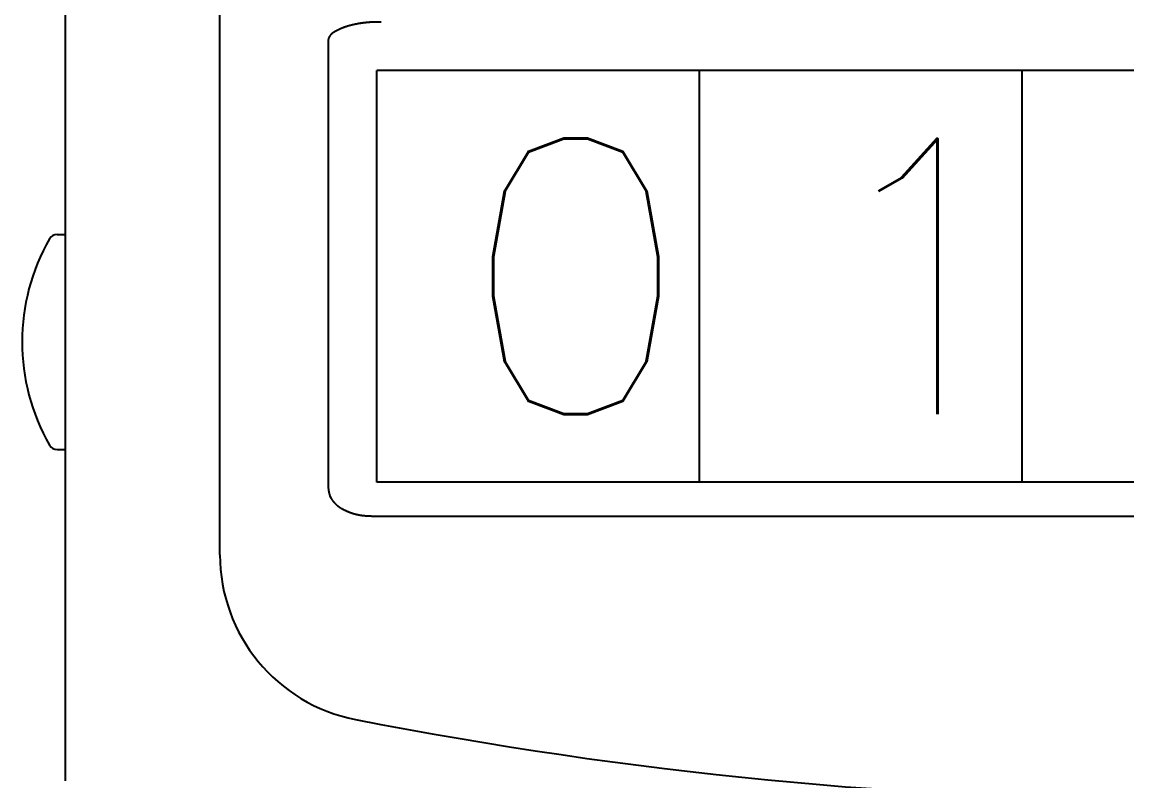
# Model space of a CAD drawing. Extents: x 79 to 369, y 158 to 363.
# Drawn here: x 104.51 to 130.2, y 330.08 to 347.72 of the extents above; entities that cross this region are included whole.
import ezdxf

# ---------------------------------------------------------------- set-up
doc = ezdxf.new("R2010")
doc.units = 0
doc.header["$MEASUREMENT"] = 0
doc.layers.get('0').update_dxf_attribs({"linetype": 'CONTINUOUS'})
doc.styles.get("Standard").update_dxf_attribs({"font": 'txt.shx', "bigfont": '@extfont2.shx'})

msp = doc.modelspace()

# ---------------------------------------------------------------- linework, layer by layer
at = {"color": 7, "linetype": 'Continuous'}
for p, q in [((109.112, 335.34), (109.112, 354.656)), ((105.512, 353.084), (105.512, 330.084)), ((150.262, 346.595), (112.762, 346.595)), ((105.326, 342.784), (105.512, 342.784)), ((105.326, 337.784), (105.512, 337.784))]:
    msp.add_line(p, q, dxfattribs=at)
at = {"linetype": 'Continuous'}
for p, q in [((111.63, 347.312), (111.63, 336.891)), ((112.762, 337.028), (112.762, 346.595)), ((120.262, 337.028), (120.262, 346.595)), ((127.762, 337.028), (127.762, 346.595)), ((150.262, 337.028), (112.762, 337.028)), ((112.854, 336.239), (150.17, 336.239))]:
    msp.add_line(p, q, dxfattribs=at)
for points in [[(112.349, 347.684, 0), (112.345, 347.683, 0), (112.342, 347.682, 0), (112.338, 347.681, 0), (112.334, 347.681, 0), (112.331, 347.68, 0), (112.327, 347.679, 0), (112.323, 347.678, 0), (112.319, 347.678, 0), (112.316, 347.677, 0), (112.312, 347.676, 0), (112.308, 347.675, 0), (112.304, 347.675, 0), (112.301, 347.674, 0), (112.297, 347.673, 0), (112.293, 347.672, 0), (112.289, 347.672, 0), (112.286, 347.671, 0), (112.282, 347.67, 0), (112.278, 347.669, 0), (112.275, 347.669, 0), (112.271, 347.668, 0), (112.267, 347.667, 0), (112.263, 347.666, 0), (112.26, 347.666, 0), (112.256, 347.665, 0), (112.252, 347.664, 0), (112.249, 347.663, 0), (112.245, 347.662, 0), (112.241, 347.662, 0), (112.237, 347.661, 0), (112.234, 347.66, 0), (112.23, 347.659, 0), (112.226, 347.658, 0), (112.223, 347.658, 0), (112.219, 347.657, 0), (112.215, 347.656, 0), (112.212, 347.655, 0), (112.208, 347.654, 0), (112.204, 347.653, 0), (112.2, 347.653, 0), (112.197, 347.652, 0), (112.193, 347.651, 0), (112.189, 347.65, 0), (112.186, 347.649, 0), (112.182, 347.648, 0), (112.178, 347.647, 0), (112.175, 347.647, 0), (112.171, 347.646, 0), (112.167, 347.645, 0), (112.164, 347.644, 0), (112.16, 347.643, 0), (112.156, 347.642, 0), (112.153, 347.641, 0), (112.149, 347.64, 0), (112.145, 347.639, 0), (112.142, 347.638, 0), (112.138, 347.638, 0), (112.134, 347.637, 0), (112.131, 347.636, 0), (112.127, 347.635, 0), (112.123, 347.634, 0), (112.12, 347.633, 0), (112.116, 347.632, 0), (112.113, 347.631, 0), (112.109, 347.63, 0), (112.105, 347.629, 0), (112.102, 347.628, 0), (112.098, 347.627, 0), (112.094, 347.626, 0), (112.091, 347.625, 0), (112.087, 347.624, 0), (112.084, 347.623, 0), (112.08, 347.621, 0), (112.076, 347.62, 0), (112.073, 347.619, 0), (112.069, 347.618, 0), (112.066, 347.617, 0), (112.062, 347.616, 0), (112.059, 347.615, 0), (112.055, 347.614, 0), (112.051, 347.613, 0), (112.048, 347.611, 0), (112.044, 347.61, 0), (112.041, 347.609, 0), (112.037, 347.608, 0), (112.034, 347.607, 0), (112.03, 347.606, 0), (112.027, 347.604, 0), (112.023, 347.603, 0), (112.019, 347.602, 0), (112.016, 347.601, 0), (112.012, 347.599, 0), (112.009, 347.598, 0), (112.005, 347.597, 0), (112.002, 347.596, 0), (111.998, 347.594, 0), (111.995, 347.593, 0), (111.991, 347.592, 0), (111.988, 347.59, 0), (111.984, 347.589, 0), (111.981, 347.588, 0), (111.977, 347.586, 0), (111.974, 347.585, 0), (111.97, 347.584, 0), (111.967, 347.582, 0), (111.963, 347.581, 0), (111.96, 347.58, 0), (111.956, 347.578, 0), (111.953, 347.577, 0), (111.949, 347.575, 0), (111.946, 347.574, 0), (111.942, 347.572, 0), (111.939, 347.571, 0), (111.936, 347.57, 0), (111.932, 347.568, 0), (111.929, 347.567, 0), (111.925, 347.565, 0), (111.922, 347.564, 0), (111.918, 347.562, 0), (111.915, 347.561, 0), (111.911, 347.559, 0), (111.908, 347.557, 0), (111.904, 347.556, 0), (111.901, 347.554, 0), (111.897, 347.553, 0), (111.894, 347.551, 0), (111.891, 347.55, 0), (111.887, 347.548, 0), (111.884, 347.546, 0), (111.88, 347.545, 0), (111.877, 347.543, 0), (111.873, 347.542, 0), (111.87, 347.54, 0), (111.866, 347.538, 0), (111.863, 347.537, 0), (111.859, 347.535, 0), (111.856, 347.533, 0), (111.853, 347.532, 0), (111.849, 347.53, 0), (111.846, 347.528, 0), (111.842, 347.527, 0), (111.839, 347.525, 0), (111.835, 347.523, 0), (111.832, 347.521, 0), (111.828, 347.52, 0), (111.825, 347.518, 0), (111.821, 347.516, 0), (111.818, 347.514, 0), (111.815, 347.513, 0), (111.811, 347.511, 0), (111.808, 347.509, 0), (111.804, 347.507, 0), (111.801, 347.505, 0), (111.797, 347.504, 0), (111.794, 347.502, 0), (111.79, 347.5, 0), (111.787, 347.498, 0), (111.784, 347.496, 0), (111.78, 347.494, 0), (111.777, 347.492, 0), (111.773, 347.49, 0), (111.77, 347.488, 0), (111.767, 347.486, 0), (111.763, 347.484, 0), (111.76, 347.482, 0), (111.757, 347.48, 0), (111.754, 347.478, 0), (111.75, 347.476, 0), (111.747, 347.474, 0), (111.744, 347.472, 0), (111.741, 347.47, 0), (111.738, 347.468, 0), (111.735, 347.465, 0), (111.731, 347.463, 0), (111.728, 347.461, 0), (111.725, 347.458, 0), (111.722, 347.456, 0), (111.719, 347.454, 0), (111.717, 347.451, 0), (111.714, 347.449, 0), (111.711, 347.446, 0), (111.708, 347.444, 0), (111.705, 347.441, 0), (111.703, 347.439, 0), (111.7, 347.436, 0), (111.697, 347.434, 0), (111.695, 347.431, 0), (111.692, 347.428, 0), (111.69, 347.425, 0), (111.687, 347.423, 0), (111.685, 347.42, 0), (111.683, 347.417, 0), (111.68, 347.414, 0), (111.678, 347.411, 0), (111.676, 347.408, 0), (111.674, 347.405, 0), (111.672, 347.402, 0), (111.67, 347.399, 0), (111.668, 347.396, 0), (111.666, 347.393, 0), (111.664, 347.389, 0), (111.662, 347.386, 0), (111.661, 347.383, 0), (111.659, 347.379, 0), (111.657, 347.376, 0), (111.655, 347.373, 0), (111.654, 347.369, 0), (111.652, 347.366, 0), (111.651, 347.362, 0), (111.649, 347.359, 0), (111.647, 347.355, 0), (111.646, 347.352, 0), (111.644, 347.348, 0), (111.643, 347.345, 0), (111.642, 347.341, 0), (111.64, 347.338, 0), (111.639, 347.334, 0), (111.637, 347.331, 0), (111.636, 347.327, 0), (111.635, 347.323, 0), (111.633, 347.32, 0), (111.632, 347.316, 0), (111.63, 347.312, 0)], [(112.702, 347.716, 0), (112.7, 347.716, 0), (112.699, 347.716, 0), (112.697, 347.716, 0), (112.696, 347.716, 0), (112.695, 347.716, 0), (112.693, 347.716, 0), (112.692, 347.716, 0), (112.691, 347.716, 0), (112.689, 347.716, 0), (112.688, 347.716, 0), (112.686, 347.716, 0), (112.685, 347.716, 0), (112.684, 347.716, 0), (112.682, 347.716, 0), (112.681, 347.715, 0), (112.679, 347.715, 0), (112.678, 347.715, 0), (112.677, 347.715, 0), (112.675, 347.715, 0), (112.674, 347.715, 0), (112.672, 347.715, 0), (112.671, 347.715, 0), (112.67, 347.715, 0), (112.668, 347.715, 0), (112.667, 347.715, 0), (112.666, 347.715, 0), (112.664, 347.715, 0), (112.663, 347.715, 0), (112.661, 347.715, 0), (112.66, 347.715, 0), (112.659, 347.715, 0), (112.657, 347.715, 0), (112.656, 347.715, 0), (112.654, 347.715, 0), (112.653, 347.715, 0), (112.652, 347.715, 0), (112.65, 347.715, 0), (112.649, 347.714, 0), (112.647, 347.714, 0), (112.646, 347.714, 0), (112.645, 347.714, 0), (112.643, 347.714, 0), (112.642, 347.714, 0), (112.641, 347.714, 0), (112.639, 347.714, 0), (112.638, 347.714, 0), (112.636, 347.714, 0), (112.635, 347.714, 0), (112.634, 347.714, 0), (112.632, 347.714, 0), (112.631, 347.714, 0), (112.629, 347.714, 0), (112.628, 347.714, 0), (112.627, 347.714, 0), (112.625, 347.713, 0), (112.624, 347.713, 0), (112.622, 347.713, 0), (112.621, 347.713, 0), (112.62, 347.713, 0), (112.618, 347.713, 0), (112.617, 347.713, 0), (112.616, 347.713, 0), (112.614, 347.713, 0), (112.613, 347.713, 0), (112.611, 347.713, 0), (112.61, 347.713, 0), (112.609, 347.713, 0), (112.607, 347.713, 0), (112.606, 347.712, 0), (112.604, 347.712, 0), (112.603, 347.712, 0), (112.602, 347.712, 0), (112.6, 347.712, 0), (112.599, 347.712, 0), (112.598, 347.712, 0), (112.596, 347.712, 0), (112.595, 347.712, 0), (112.593, 347.712, 0), (112.592, 347.712, 0), (112.591, 347.712, 0), (112.589, 347.711, 0), (112.588, 347.711, 0), (112.586, 347.711, 0), (112.585, 347.711, 0), (112.584, 347.711, 0), (112.582, 347.711, 0), (112.581, 347.711, 0), (112.579, 347.711, 0), (112.578, 347.711, 0), (112.577, 347.711, 0), (112.575, 347.711, 0), (112.574, 347.71, 0), (112.573, 347.71, 0), (112.571, 347.71, 0), (112.57, 347.71, 0), (112.568, 347.71, 0), (112.567, 347.71, 0), (112.566, 347.71, 0), (112.564, 347.71, 0), (112.563, 347.71, 0), (112.561, 347.71, 0), (112.56, 347.709, 0), (112.559, 347.709, 0), (112.557, 347.709, 0), (112.556, 347.709, 0), (112.555, 347.709, 0), (112.553, 347.709, 0), (112.552, 347.709, 0), (112.55, 347.709, 0), (112.549, 347.709, 0), (112.548, 347.708, 0), (112.546, 347.708, 0), (112.545, 347.708, 0), (112.543, 347.708, 0), (112.542, 347.708, 0), (112.541, 347.708, 0), (112.539, 347.708, 0), (112.538, 347.708, 0), (112.537, 347.707, 0), (112.535, 347.707, 0), (112.534, 347.707, 0), (112.532, 347.707, 0), (112.531, 347.707, 0), (112.53, 347.707, 0), (112.528, 347.707, 0), (112.527, 347.707, 0), (112.525, 347.706, 0), (112.524, 347.706, 0), (112.523, 347.706, 0), (112.521, 347.706, 0), (112.52, 347.706, 0), (112.519, 347.706, 0), (112.517, 347.706, 0), (112.516, 347.706, 0), (112.514, 347.705, 0), (112.513, 347.705, 0), (112.512, 347.705, 0), (112.51, 347.705, 0), (112.509, 347.705, 0), (112.508, 347.705, 0), (112.506, 347.705, 0), (112.505, 347.705, 0), (112.503, 347.704, 0), (112.502, 347.704, 0), (112.501, 347.704, 0), (112.499, 347.704, 0), (112.498, 347.704, 0), (112.496, 347.704, 0), (112.495, 347.704, 0), (112.494, 347.703, 0), (112.492, 347.703, 0), (112.491, 347.703, 0), (112.49, 347.703, 0), (112.488, 347.703, 0), (112.487, 347.703, 0), (112.485, 347.703, 0), (112.484, 347.702, 0), (112.483, 347.702, 0), (112.481, 347.702, 0), (112.48, 347.702, 0), (112.478, 347.702, 0), (112.477, 347.702, 0), (112.476, 347.701, 0), (112.474, 347.701, 0), (112.473, 347.701, 0), (112.472, 347.701, 0), (112.47, 347.701, 0), (112.469, 347.701, 0), (112.467, 347.701, 0), (112.466, 347.7, 0), (112.465, 347.7, 0), (112.463, 347.7, 0), (112.462, 347.7, 0), (112.461, 347.7, 0), (112.459, 347.7, 0), (112.458, 347.699, 0), (112.456, 347.699, 0), (112.455, 347.699, 0), (112.454, 347.699, 0), (112.452, 347.699, 0), (112.451, 347.699, 0), (112.45, 347.698, 0), (112.448, 347.698, 0), (112.447, 347.698, 0), (112.445, 347.698, 0), (112.444, 347.698, 0), (112.443, 347.698, 0), (112.441, 347.697, 0), (112.44, 347.697, 0), (112.438, 347.697, 0), (112.437, 347.697, 0), (112.436, 347.697, 0), (112.434, 347.696, 0), (112.433, 347.696, 0), (112.432, 347.696, 0), (112.43, 347.696, 0), (112.429, 347.696, 0), (112.427, 347.696, 0), (112.426, 347.695, 0), (112.425, 347.695, 0), (112.423, 347.695, 0), (112.422, 347.695, 0), (112.421, 347.695, 0), (112.419, 347.694, 0), (112.418, 347.694, 0), (112.416, 347.694, 0), (112.415, 347.694, 0), (112.414, 347.694, 0), (112.412, 347.693, 0), (112.411, 347.693, 0), (112.41, 347.693, 0), (112.408, 347.693, 0), (112.407, 347.693, 0), (112.405, 347.692, 0), (112.404, 347.692, 0), (112.403, 347.692, 0), (112.401, 347.692, 0), (112.4, 347.692, 0), (112.399, 347.691, 0), (112.397, 347.691, 0), (112.396, 347.691, 0), (112.394, 347.691, 0), (112.393, 347.691, 0), (112.392, 347.69, 0), (112.39, 347.69, 0), (112.389, 347.69, 0), (112.388, 347.69, 0), (112.386, 347.69, 0), (112.385, 347.689, 0), (112.383, 347.689, 0), (112.382, 347.689, 0), (112.381, 347.689, 0), (112.379, 347.688, 0), (112.378, 347.688, 0), (112.377, 347.688, 0), (112.375, 347.688, 0), (112.374, 347.688, 0), (112.372, 347.687, 0), (112.371, 347.687, 0), (112.37, 347.687, 0), (112.368, 347.687, 0), (112.367, 347.686, 0), (112.366, 347.686, 0), (112.364, 347.686, 0), (112.363, 347.686, 0), (112.362, 347.686, 0), (112.36, 347.685, 0), (112.359, 347.685, 0), (112.357, 347.685, 0), (112.356, 347.685, 0), (112.355, 347.685, 0), (112.353, 347.684, 0), (112.352, 347.684, 0), (112.351, 347.684, 0), (112.349, 347.684, 0)], [(112.864, 347.717, 0), (112.863, 347.717, 0), (112.862, 347.717, 0), (112.861, 347.717, 0), (112.86, 347.717, 0), (112.859, 347.717, 0), (112.859, 347.717, 0), (112.858, 347.717, 0), (112.857, 347.717, 0), (112.856, 347.717, 0), (112.855, 347.717, 0), (112.854, 347.717, 0), (112.854, 347.717, 0), (112.853, 347.717, 0), (112.852, 347.717, 0), (112.851, 347.717, 0), (112.85, 347.717, 0), (112.849, 347.717, 0), (112.848, 347.717, 0), (112.848, 347.717, 0), (112.847, 347.717, 0), (112.846, 347.717, 0), (112.845, 347.717, 0), (112.844, 347.717, 0), (112.843, 347.717, 0), (112.843, 347.717, 0), (112.842, 347.717, 0), (112.841, 347.717, 0), (112.84, 347.717, 0), (112.839, 347.717, 0), (112.838, 347.717, 0), (112.837, 347.717, 0), (112.837, 347.717, 0), (112.836, 347.717, 0), (112.835, 347.717, 0), (112.834, 347.717, 0), (112.833, 347.717, 0), (112.832, 347.717, 0), (112.831, 347.717, 0), (112.831, 347.717, 0), (112.83, 347.717, 0), (112.829, 347.717, 0), (112.828, 347.717, 0), (112.827, 347.717, 0), (112.826, 347.717, 0), (112.826, 347.717, 0), (112.825, 347.717, 0), (112.824, 347.717, 0), (112.823, 347.717, 0), (112.822, 347.717, 0), (112.821, 347.717, 0), (112.82, 347.717, 0), (112.82, 347.717, 0), (112.819, 347.717, 0), (112.818, 347.717, 0), (112.817, 347.717, 0), (112.816, 347.717, 0), (112.815, 347.717, 0), (112.815, 347.717, 0), (112.814, 347.717, 0), (112.813, 347.717, 0), (112.812, 347.717, 0), (112.811, 347.717, 0), (112.81, 347.717, 0), (112.809, 347.717, 0), (112.809, 347.717, 0), (112.808, 347.717, 0), (112.807, 347.717, 0), (112.806, 347.717, 0), (112.805, 347.717, 0), (112.804, 347.717, 0), (112.803, 347.717, 0), (112.803, 347.717, 0), (112.802, 347.717, 0), (112.801, 347.717, 0), (112.8, 347.717, 0), (112.799, 347.717, 0), (112.798, 347.717, 0), (112.798, 347.717, 0), (112.797, 347.717, 0), (112.796, 347.717, 0), (112.795, 347.717, 0), (112.794, 347.717, 0), (112.793, 347.717, 0), (112.792, 347.717, 0), (112.792, 347.717, 0), (112.791, 347.717, 0), (112.79, 347.717, 0), (112.789, 347.717, 0), (112.788, 347.717, 0), (112.787, 347.717, 0), (112.786, 347.717, 0), (112.786, 347.717, 0), (112.785, 347.717, 0), (112.784, 347.717, 0), (112.783, 347.717, 0), (112.782, 347.717, 0), (112.781, 347.717, 0), (112.781, 347.717, 0), (112.78, 347.717, 0), (112.779, 347.717, 0), (112.778, 347.717, 0), (112.777, 347.717, 0), (112.776, 347.717, 0), (112.775, 347.717, 0), (112.775, 347.717, 0), (112.774, 347.717, 0), (112.773, 347.717, 0), (112.772, 347.717, 0), (112.771, 347.717, 0), (112.77, 347.717, 0), (112.77, 347.717, 0), (112.769, 347.717, 0), (112.768, 347.717, 0), (112.767, 347.717, 0), (112.766, 347.717, 0), (112.765, 347.717, 0), (112.764, 347.717, 0), (112.764, 347.717, 0), (112.763, 347.717, 0), (112.762, 347.717, 0), (112.761, 347.717, 0), (112.76, 347.717, 0), (112.759, 347.717, 0), (112.758, 347.717, 0), (112.758, 347.717, 0), (112.757, 347.717, 0), (112.756, 347.717, 0), (112.755, 347.717, 0), (112.754, 347.717, 0), (112.753, 347.717, 0), (112.753, 347.717, 0), (112.752, 347.717, 0), (112.751, 347.717, 0), (112.75, 347.717, 0), (112.749, 347.717, 0), (112.748, 347.717, 0), (112.747, 347.717, 0), (112.747, 347.717, 0), (112.746, 347.717, 0), (112.745, 347.717, 0), (112.744, 347.717, 0), (112.743, 347.717, 0), (112.742, 347.717, 0), (112.742, 347.717, 0), (112.741, 347.717, 0), (112.74, 347.717, 0), (112.739, 347.717, 0), (112.738, 347.717, 0), (112.737, 347.717, 0), (112.736, 347.717, 0), (112.736, 347.717, 0), (112.735, 347.717, 0), (112.734, 347.717, 0), (112.733, 347.717, 0), (112.732, 347.716, 0), (112.731, 347.716, 0), (112.73, 347.716, 0), (112.73, 347.716, 0), (112.729, 347.716, 0), (112.728, 347.716, 0), (112.727, 347.716, 0), (112.726, 347.716, 0), (112.725, 347.716, 0), (112.725, 347.716, 0), (112.724, 347.716, 0), (112.723, 347.716, 0), (112.722, 347.716, 0), (112.721, 347.716, 0), (112.72, 347.716, 0), (112.719, 347.716, 0), (112.719, 347.716, 0), (112.718, 347.716, 0), (112.717, 347.716, 0), (112.716, 347.716, 0), (112.715, 347.716, 0), (112.714, 347.716, 0), (112.714, 347.716, 0), (112.713, 347.716, 0), (112.712, 347.716, 0), (112.711, 347.716, 0), (112.71, 347.716, 0), (112.709, 347.716, 0), (112.708, 347.716, 0), (112.708, 347.716, 0), (112.707, 347.716, 0), (112.706, 347.716, 0), (112.705, 347.716, 0), (112.704, 347.716, 0), (112.703, 347.716, 0), (112.702, 347.716, 0), (112.702, 347.716, 0)], [(111.63, 336.891, 0), (111.631, 336.888, 0), (111.631, 336.884, 0), (111.632, 336.881, 0), (111.632, 336.877, 0), (111.633, 336.873, 0), (111.633, 336.87, 0), (111.634, 336.866, 0), (111.634, 336.863, 0), (111.634, 336.859, 0), (111.635, 336.855, 0), (111.635, 336.852, 0), (111.636, 336.848, 0), (111.636, 336.845, 0), (111.637, 336.841, 0), (111.637, 336.837, 0), (111.638, 336.834, 0), (111.638, 336.83, 0), (111.639, 336.827, 0), (111.639, 336.823, 0), (111.64, 336.82, 0), (111.641, 336.816, 0), (111.641, 336.813, 0), (111.642, 336.809, 0), (111.642, 336.805, 0), (111.643, 336.802, 0), (111.644, 336.798, 0), (111.644, 336.795, 0), (111.645, 336.791, 0), (111.646, 336.788, 0), (111.646, 336.784, 0), (111.647, 336.781, 0), (111.648, 336.777, 0), (111.649, 336.774, 0), (111.649, 336.77, 0), (111.65, 336.767, 0), (111.651, 336.763, 0), (111.652, 336.76, 0), (111.653, 336.756, 0), (111.654, 336.753, 0), (111.655, 336.75, 0), (111.656, 336.746, 0), (111.656, 336.743, 0), (111.657, 336.739, 0), (111.659, 336.736, 0), (111.66, 336.732, 0), (111.661, 336.729, 0), (111.662, 336.726, 0), (111.663, 336.722, 0), (111.664, 336.719, 0), (111.665, 336.716, 0), (111.666, 336.712, 0), (111.668, 336.709, 0), (111.669, 336.706, 0), (111.67, 336.702, 0), (111.672, 336.699, 0), (111.673, 336.696, 0), (111.675, 336.693, 0), (111.676, 336.689, 0), (111.677, 336.686, 0), (111.679, 336.683, 0), (111.68, 336.68, 0), (111.682, 336.676, 0), (111.684, 336.673, 0), (111.685, 336.67, 0), (111.687, 336.667, 0), (111.689, 336.664, 0), (111.69, 336.661, 0), (111.692, 336.657, 0), (111.694, 336.654, 0), (111.696, 336.651, 0), (111.697, 336.648, 0), (111.699, 336.645, 0), (111.701, 336.642, 0), (111.703, 336.639, 0), (111.705, 336.636, 0), (111.707, 336.633, 0), (111.709, 336.63, 0), (111.711, 336.627, 0), (111.713, 336.624, 0), (111.715, 336.621, 0), (111.717, 336.618, 0), (111.719, 336.615, 0), (111.721, 336.612, 0), (111.723, 336.609, 0), (111.725, 336.606, 0), (111.727, 336.603, 0), (111.73, 336.6, 0), (111.732, 336.597, 0), (111.734, 336.595, 0), (111.736, 336.592, 0), (111.739, 336.589, 0), (111.741, 336.586, 0), (111.743, 336.583, 0), (111.745, 336.58, 0), (111.748, 336.578, 0), (111.75, 336.575, 0), (111.752, 336.572, 0), (111.755, 336.569, 0), (111.757, 336.567, 0), (111.76, 336.564, 0), (111.762, 336.561, 0), (111.764, 336.558, 0), (111.767, 336.556, 0), (111.769, 336.553, 0), (111.772, 336.55, 0), (111.774, 336.548, 0), (111.777, 336.545, 0), (111.779, 336.542, 0), (111.782, 336.54, 0), (111.784, 336.537, 0), (111.787, 336.535, 0), (111.789, 336.532, 0), (111.792, 336.53, 0), (111.795, 336.527, 0), (111.797, 336.524, 0), (111.8, 336.522, 0), (111.802, 336.519, 0), (111.805, 336.517, 0), (111.808, 336.514, 0), (111.81, 336.512, 0), (111.813, 336.51, 0), (111.816, 336.507, 0), (111.818, 336.505, 0), (111.821, 336.502, 0), (111.824, 336.5, 0), (111.826, 336.498, 0), (111.829, 336.495, 0), (111.832, 336.493, 0), (111.834, 336.491, 0), (111.837, 336.488, 0), (111.84, 336.486, 0), (111.843, 336.484, 0), (111.846, 336.481, 0), (111.848, 336.479, 0), (111.851, 336.477, 0), (111.854, 336.475, 0), (111.857, 336.472, 0), (111.86, 336.47, 0), (111.862, 336.468, 0), (111.865, 336.466, 0), (111.868, 336.464, 0), (111.871, 336.461, 0), (111.874, 336.459, 0), (111.877, 336.457, 0), (111.88, 336.455, 0), (111.883, 336.453, 0), (111.885, 336.451, 0), (111.888, 336.449, 0), (111.891, 336.447, 0), (111.894, 336.445, 0), (111.897, 336.443, 0), (111.9, 336.441, 0), (111.903, 336.439, 0), (111.906, 336.437, 0), (111.909, 336.435, 0), (111.912, 336.433, 0), (111.915, 336.431, 0), (111.918, 336.429, 0), (111.921, 336.427, 0), (111.924, 336.425, 0), (111.927, 336.423, 0), (111.93, 336.421, 0), (111.933, 336.419, 0), (111.936, 336.418, 0), (111.939, 336.416, 0), (111.942, 336.414, 0), (111.946, 336.412, 0), (111.949, 336.41, 0), (111.952, 336.409, 0), (111.955, 336.407, 0), (111.958, 336.405, 0), (111.961, 336.403, 0), (111.964, 336.402, 0), (111.967, 336.4, 0), (111.971, 336.398, 0), (111.974, 336.397, 0), (111.977, 336.395, 0), (111.98, 336.393, 0), (111.983, 336.392, 0), (111.986, 336.39, 0), (111.99, 336.388, 0), (111.993, 336.387, 0), (111.996, 336.385, 0), (111.999, 336.383, 0), (112.002, 336.382, 0), (112.006, 336.38, 0), (112.009, 336.379, 0), (112.012, 336.377, 0), (112.015, 336.376, 0), (112.018, 336.374, 0), (112.022, 336.373, 0), (112.025, 336.371, 0), (112.028, 336.37, 0), (112.031, 336.368, 0), (112.035, 336.367, 0), (112.038, 336.365, 0), (112.041, 336.364, 0), (112.045, 336.362, 0), (112.048, 336.361, 0), (112.051, 336.359, 0), (112.054, 336.358, 0), (112.058, 336.356, 0), (112.061, 336.355, 0), (112.064, 336.353, 0), (112.067, 336.352, 0), (112.071, 336.351, 0), (112.074, 336.349, 0), (112.077, 336.348, 0), (112.081, 336.346, 0), (112.084, 336.345, 0), (112.087, 336.344, 0), (112.091, 336.342, 0), (112.094, 336.341, 0), (112.097, 336.339, 0), (112.101, 336.338, 0), (112.104, 336.337, 0), (112.107, 336.335, 0), (112.11, 336.334, 0), (112.114, 336.332, 0), (112.117, 336.331, 0), (112.12, 336.33, 0), (112.124, 336.328, 0), (112.127, 336.327, 0)], [(112.127, 336.327, 0), (112.13, 336.326, 0), (112.133, 336.325, 0), (112.136, 336.324, 0), (112.139, 336.323, 0), (112.141, 336.322, 0), (112.144, 336.321, 0), (112.147, 336.32, 0), (112.15, 336.319, 0), (112.153, 336.318, 0), (112.156, 336.317, 0), (112.159, 336.316, 0), (112.162, 336.315, 0), (112.165, 336.314, 0), (112.167, 336.313, 0), (112.17, 336.312, 0), (112.173, 336.311, 0), (112.176, 336.31, 0), (112.179, 336.309, 0), (112.182, 336.308, 0), (112.185, 336.307, 0), (112.188, 336.306, 0), (112.191, 336.305, 0), (112.194, 336.304, 0), (112.197, 336.303, 0), (112.2, 336.302, 0), (112.202, 336.302, 0), (112.205, 336.301, 0), (112.208, 336.3, 0), (112.211, 336.299, 0), (112.214, 336.298, 0), (112.217, 336.297, 0), (112.22, 336.296, 0), (112.223, 336.295, 0), (112.226, 336.295, 0), (112.229, 336.294, 0), (112.232, 336.293, 0), (112.235, 336.292, 0), (112.238, 336.291, 0), (112.241, 336.29, 0), (112.244, 336.29, 0), (112.247, 336.289, 0), (112.25, 336.288, 0), (112.253, 336.287, 0), (112.256, 336.287, 0), (112.259, 336.286, 0), (112.261, 336.285, 0), (112.264, 336.284, 0), (112.267, 336.283, 0), (112.27, 336.283, 0), (112.273, 336.282, 0), (112.276, 336.281, 0), (112.279, 336.281, 0), (112.282, 336.28, 0), (112.285, 336.279, 0), (112.288, 336.278, 0), (112.291, 336.278, 0), (112.294, 336.277, 0), (112.297, 336.276, 0), (112.3, 336.276, 0), (112.303, 336.275, 0), (112.306, 336.274, 0), (112.309, 336.274, 0), (112.312, 336.273, 0), (112.315, 336.272, 0), (112.318, 336.272, 0), (112.321, 336.271, 0), (112.324, 336.271, 0), (112.327, 336.27, 0), (112.33, 336.269, 0), (112.333, 336.269, 0), (112.336, 336.268, 0), (112.339, 336.268, 0), (112.342, 336.267, 0), (112.345, 336.266, 0), (112.348, 336.266, 0), (112.351, 336.265, 0), (112.354, 336.265, 0), (112.357, 336.264, 0), (112.36, 336.264, 0), (112.363, 336.263, 0), (112.366, 336.263, 0), (112.369, 336.262, 0), (112.372, 336.262, 0), (112.375, 336.261, 0), (112.378, 336.261, 0), (112.381, 336.26, 0), (112.385, 336.26, 0), (112.388, 336.259, 0), (112.391, 336.259, 0), (112.394, 336.258, 0), (112.397, 336.258, 0), (112.4, 336.257, 0), (112.403, 336.257, 0), (112.406, 336.256, 0), (112.409, 336.256, 0), (112.412, 336.256, 0), (112.415, 336.255, 0), (112.418, 336.255, 0), (112.421, 336.254, 0), (112.424, 336.254, 0), (112.427, 336.254, 0), (112.43, 336.253, 0), (112.433, 336.253, 0), (112.436, 336.252, 0), (112.439, 336.252, 0), (112.442, 336.252, 0), (112.445, 336.251, 0), (112.448, 336.251, 0), (112.451, 336.251, 0), (112.454, 336.25, 0), (112.457, 336.25, 0), (112.46, 336.25, 0), (112.463, 336.249, 0), (112.466, 336.249, 0), (112.47, 336.249, 0), (112.473, 336.249, 0), (112.476, 336.248, 0), (112.479, 336.248, 0), (112.482, 336.248, 0), (112.485, 336.247, 0), (112.488, 336.247, 0), (112.491, 336.247, 0), (112.494, 336.247, 0), (112.497, 336.246, 0), (112.5, 336.246, 0), (112.503, 336.246, 0), (112.506, 336.246, 0), (112.509, 336.245, 0), (112.512, 336.245, 0), (112.515, 336.245, 0), (112.518, 336.245, 0), (112.521, 336.245, 0), (112.524, 336.244, 0), (112.527, 336.244, 0), (112.53, 336.244, 0), (112.534, 336.244, 0), (112.537, 336.244, 0), (112.54, 336.243, 0), (112.543, 336.243, 0), (112.546, 336.243, 0), (112.549, 336.243, 0), (112.552, 336.243, 0), (112.555, 336.243, 0), (112.558, 336.242, 0), (112.561, 336.242, 0), (112.564, 336.242, 0), (112.567, 336.242, 0), (112.57, 336.242, 0), (112.573, 336.242, 0), (112.576, 336.242, 0), (112.579, 336.241, 0), (112.582, 336.241, 0), (112.585, 336.241, 0), (112.589, 336.241, 0), (112.592, 336.241, 0), (112.595, 336.241, 0), (112.598, 336.241, 0), (112.601, 336.241, 0), (112.604, 336.24, 0), (112.607, 336.24, 0), (112.61, 336.24, 0), (112.613, 336.24, 0), (112.616, 336.24, 0), (112.619, 336.24, 0), (112.622, 336.24, 0), (112.625, 336.24, 0), (112.628, 336.24, 0), (112.631, 336.24, 0), (112.634, 336.239, 0), (112.638, 336.239, 0), (112.641, 336.239, 0), (112.644, 336.239, 0), (112.647, 336.239, 0), (112.65, 336.239, 0), (112.653, 336.239, 0), (112.656, 336.239, 0), (112.659, 336.239, 0), (112.662, 336.239, 0), (112.665, 336.239, 0), (112.668, 336.239, 0), (112.671, 336.238, 0), (112.674, 336.238, 0), (112.677, 336.238, 0), (112.68, 336.238, 0), (112.683, 336.238, 0), (112.687, 336.238, 0), (112.69, 336.238, 0), (112.693, 336.238, 0), (112.696, 336.238, 0), (112.699, 336.238, 0), (112.702, 336.238, 0)], [(112.702, 336.238, 0), (112.703, 336.238, 0), (112.704, 336.238, 0), (112.705, 336.238, 0), (112.706, 336.238, 0), (112.707, 336.238, 0), (112.708, 336.238, 0), (112.709, 336.238, 0), (112.709, 336.238, 0), (112.71, 336.238, 0), (112.711, 336.238, 0), (112.712, 336.238, 0), (112.713, 336.238, 0), (112.714, 336.238, 0), (112.715, 336.238, 0), (112.716, 336.238, 0), (112.717, 336.238, 0), (112.718, 336.238, 0), (112.719, 336.238, 0), (112.72, 336.238, 0), (112.721, 336.238, 0), (112.722, 336.238, 0), (112.723, 336.238, 0), (112.724, 336.238, 0), (112.725, 336.238, 0), (112.726, 336.238, 0), (112.727, 336.238, 0), (112.728, 336.238, 0), (112.729, 336.238, 0), (112.73, 336.238, 0), (112.73, 336.238, 0), (112.731, 336.238, 0), (112.732, 336.238, 0), (112.733, 336.238, 0), (112.734, 336.238, 0), (112.735, 336.238, 0), (112.736, 336.238, 0), (112.737, 336.238, 0), (112.738, 336.238, 0), (112.739, 336.238, 0), (112.74, 336.238, 0), (112.741, 336.238, 0), (112.742, 336.238, 0), (112.743, 336.238, 0), (112.744, 336.238, 0), (112.745, 336.239, 0), (112.746, 336.239, 0), (112.747, 336.239, 0), (112.748, 336.239, 0), (112.749, 336.239, 0), (112.75, 336.239, 0), (112.751, 336.239, 0), (112.751, 336.239, 0), (112.752, 336.239, 0), (112.753, 336.239, 0), (112.754, 336.239, 0), (112.755, 336.239, 0), (112.756, 336.239, 0), (112.757, 336.239, 0), (112.758, 336.239, 0), (112.759, 336.239, 0), (112.76, 336.239, 0), (112.761, 336.239, 0), (112.762, 336.239, 0), (112.763, 336.239, 0), (112.764, 336.239, 0), (112.765, 336.239, 0), (112.766, 336.239, 0), (112.767, 336.239, 0), (112.768, 336.239, 0), (112.769, 336.239, 0), (112.77, 336.239, 0), (112.771, 336.239, 0), (112.772, 336.239, 0), (112.772, 336.239, 0), (112.773, 336.239, 0), (112.774, 336.239, 0), (112.775, 336.239, 0), (112.776, 336.239, 0), (112.777, 336.239, 0), (112.778, 336.239, 0), (112.779, 336.239, 0), (112.78, 336.239, 0), (112.781, 336.239, 0), (112.782, 336.239, 0), (112.783, 336.239, 0), (112.784, 336.239, 0), (112.785, 336.239, 0), (112.786, 336.239, 0), (112.787, 336.239, 0), (112.788, 336.239, 0), (112.789, 336.239, 0), (112.79, 336.239, 0), (112.791, 336.239, 0), (112.792, 336.239, 0), (112.793, 336.239, 0), (112.793, 336.239, 0), (112.794, 336.239, 0), (112.795, 336.239, 0), (112.796, 336.239, 0), (112.797, 336.239, 0), (112.798, 336.239, 0), (112.799, 336.239, 0), (112.8, 336.239, 0), (112.801, 336.239, 0), (112.802, 336.239, 0), (112.803, 336.239, 0), (112.804, 336.239, 0), (112.805, 336.239, 0), (112.806, 336.239, 0), (112.807, 336.239, 0), (112.808, 336.239, 0), (112.809, 336.239, 0), (112.81, 336.239, 0), (112.811, 336.239, 0), (112.812, 336.239, 0), (112.813, 336.239, 0), (112.814, 336.239, 0), (112.814, 336.239, 0), (112.815, 336.239, 0), (112.816, 336.239, 0), (112.817, 336.239, 0), (112.818, 336.239, 0), (112.819, 336.239, 0), (112.82, 336.239, 0), (112.821, 336.239, 0), (112.822, 336.239, 0), (112.823, 336.239, 0), (112.824, 336.239, 0), (112.825, 336.239, 0), (112.826, 336.239, 0), (112.827, 336.239, 0), (112.828, 336.239, 0), (112.829, 336.239, 0), (112.83, 336.239, 0), (112.831, 336.239, 0), (112.832, 336.239, 0), (112.833, 336.239, 0), (112.834, 336.239, 0), (112.835, 336.239, 0), (112.835, 336.239, 0), (112.836, 336.239, 0), (112.837, 336.239, 0), (112.838, 336.239, 0), (112.839, 336.239, 0), (112.84, 336.239, 0), (112.841, 336.239, 0), (112.842, 336.239, 0), (112.843, 336.239, 0), (112.844, 336.239, 0), (112.845, 336.239, 0), (112.846, 336.239, 0), (112.847, 336.239, 0), (112.848, 336.239, 0), (112.849, 336.239, 0), (112.85, 336.239, 0), (112.851, 336.239, 0), (112.852, 336.239, 0), (112.853, 336.239, 0), (112.854, 336.239, 0)]]:
    msp.add_polyline3d(points)
at = {"color": 7, "linetype": 'Continuous'}
for centre, radius, start, end in [((109.326, 340.284), 4.814, 150.1024, 209.8976), ((105.326, 342.584), 0.2, 90.0001, 150.1034), ((105.326, 337.984), 0.2, 209.8966, 269.9999), ((113.012, 335.34), 3.9, 180, 258.8891), ((131.512, 429.541), 99.9, 258.88912, 281.11088)]:
    msp.add_arc(centre, radius, start, end, dxfattribs=at)

# ---------------------------------------------------------------- texts
for s, p in [('0', (114.639, 338.609)), ('1', (122.776, 338.609))]:
    msp.add_text(s, height=6.4, dxfattribs=at).set_placement(p)

doc.saveas('drawing.dxf')
